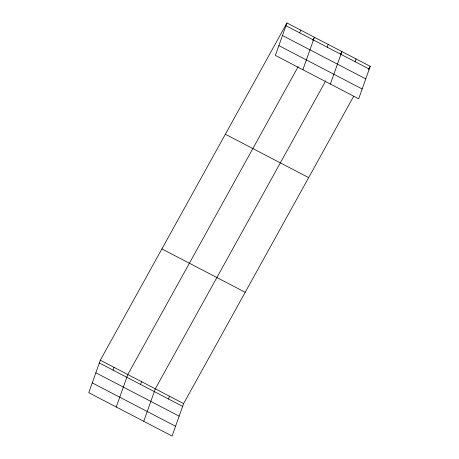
<?xml version="1.0" encoding="UTF-8"?>
<svg xmlns="http://www.w3.org/2000/svg" width="459" height="459" viewBox="0 0 459 459"><rect width="100%" height="100%" fill="white"/><g stroke="black" fill="none" stroke-linecap="round" stroke-linejoin="round"><path stroke-width="0.69" d="M286.938 22.95L275.377 55.419L358.68 98.788L370.241 66.32L286.938 22.95L100.32 360.212L88.759 392.68L172.062 436.05L183.623 403.581L353.665 96.281M113.08 370.138L114.062 367.372M116.247 406.995L127.809 374.527L298.189 66.612M140.569 384.447L141.55 381.681M143.736 421.305L155.297 388.836L325.678 80.927M168.476 398.974L169.457 396.209M299.698 32.87L300.685 30.105M302.871 69.728L314.432 37.259L312.74 40.317M327.192 47.179L328.174 44.42M330.36 84.043L341.921 51.574L340.228 54.632M355.1 61.713L356.081 58.947M368.554 69.378L370.241 66.32M285.957 25.715L369.26 69.085M282.469 35.515L365.766 78.885M278.871 45.613L362.174 88.983M225.358 134.246L308.66 177.616M161.901 248.916L245.204 292.285M100.32 360.212L183.623 403.581M99.333 362.977L182.636 406.347M95.845 372.783L179.148 416.147M92.248 382.881L175.55 426.25"/></g></svg>
